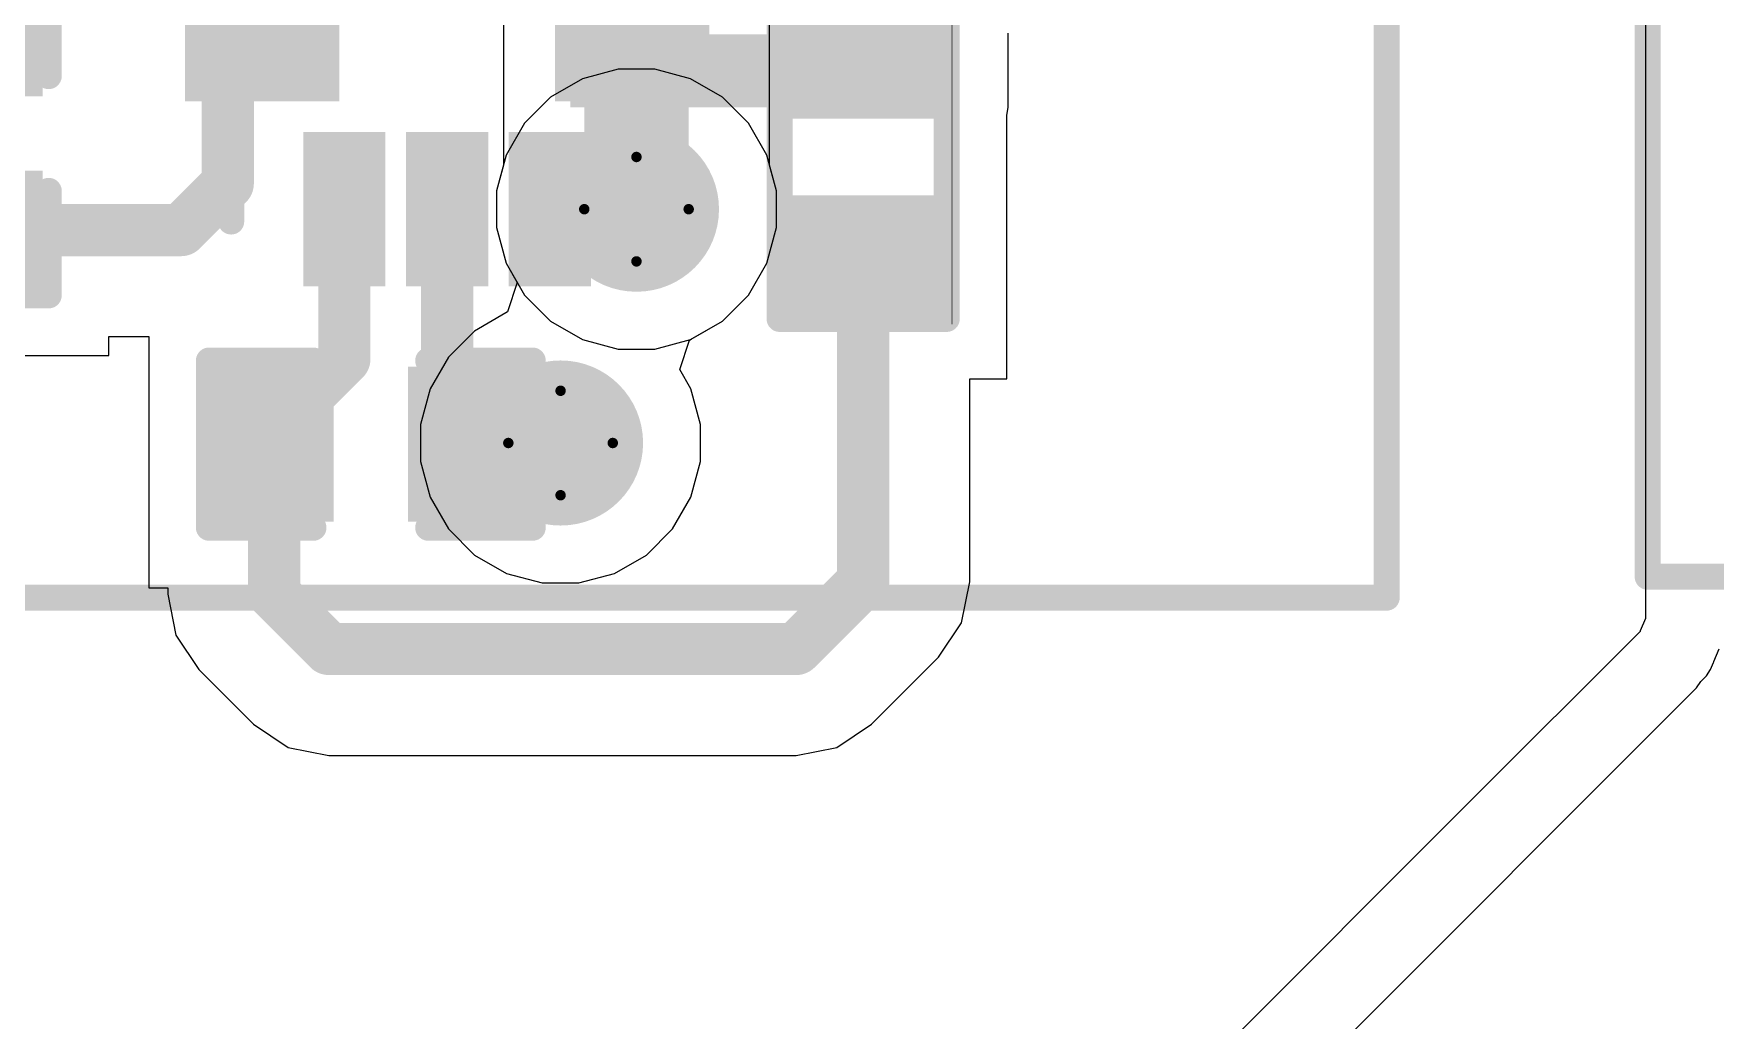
# Model space of a CAD drawing. Header units: inches. Extents: x -17.5 to 14.7, y -6.2 to 5.9.
# Drawn here: x 2.2808 to 2.603, y 2.709 to 2.898 of the extents above; entities that cross this region are included whole.
import ezdxf

# ---------------------------------------------------------------- set-up
doc = ezdxf.new("R2010")
doc.units = ezdxf.units.IN
doc.header["$MEASUREMENT"] = 0
for name, color, linetype in [('Bottom Layer', 5, 'Continuous'), ('Bottom Solder', 6, 'Continuous'), ('Drill Drawing', 1, 'Continuous'), ('Ground Layer', 76, 'Continuous'), ('Power Layer', 16, 'Continuous'), ('Top Layer', 1, 'Continuous'), ('Top Overlay', 2, 'Continuous'), ('Top Paste', 8, 'Continuous'), ('Top Solder', 216, 'Continuous'), ('Via Holes', 16, 'Continuous')]:
    doc.layers.add(name, color=color, linetype=linetype)

# ---------------------------------------------------------------- blocks, each defined once
blk = doc.blocks.new('12_VQFN_HR__3_2__81')
at = {"layer": 'Top Layer'}
for points in [[(-0.00492, 0.00049), (-0.00492, 0.07234), (0.00492, 0.07234), (0.00492, 0.00049)], [(-0.04724, 0.05463), (-0.02362, 0.05463), (-0.02362, 0.04478), (-0.04724, 0.04478)], [(0.02362, 0.05463), (0.04724, 0.05463), (0.04724, 0.04478), (0.02362, 0.04478)], [(-0.04724, 0.02904), (-0.02362, 0.02904), (-0.02362, 0.01919), (-0.04724, 0.01919)], [(0.02362, 0.02904), (0.04724, 0.02904), (0.04724, 0.01919), (0.02362, 0.01919)], [(-0.04724, 0.00344), (-0.02362, 0.00344), (-0.02362, -0.0064), (-0.04724, -0.0064)], [(0.02362, 0.00344), (0.04724, 0.00344), (0.04724, -0.0064), (0.02362, -0.0064)], [(-0.04724, -0.01624), (-0.02362, -0.01624), (-0.02362, -0.02608), (-0.04724, -0.02608)], [(0.02362, -0.01624), (0.04724, -0.01624), (0.04724, -0.02608), (0.02362, -0.02608)], [(-0.02461, -0.06152), (-0.02461, -0.03789), (-0.01476, -0.03789), (-0.01476, -0.06152)], [(-0.00492, -0.06152), (-0.00492, -0.03789), (0.00492, -0.03789), (0.00492, -0.06152)], [(0.01476, -0.06152), (0.01476, -0.03789), (0.02461, -0.03789), (0.02461, -0.06152)]]:
    blk.add_hatch(color=1, dxfattribs=at).paths.add_polyline_path(points)
at = {"layer": 'Top Paste'}
for points in [[(-0.00492, 0.00049), (-0.00492, 0.07234), (0.00492, 0.07234), (0.00492, 0.00049)], [(-0.04724, 0.05463), (-0.02362, 0.05463), (-0.02362, 0.04478), (-0.04724, 0.04478)], [(0.02362, 0.05463), (0.04724, 0.05463), (0.04724, 0.04478), (0.02362, 0.04478)], [(-0.04724, 0.02904), (-0.02362, 0.02904), (-0.02362, 0.01919), (-0.04724, 0.01919)], [(0.02362, 0.02904), (0.04724, 0.02904), (0.04724, 0.01919), (0.02362, 0.01919)], [(-0.04724, 0.00344), (-0.02362, 0.00344), (-0.02362, -0.0064), (-0.04724, -0.0064)], [(0.02362, 0.00344), (0.04724, 0.00344), (0.04724, -0.0064), (0.02362, -0.0064)], [(-0.04724, -0.01624), (-0.02362, -0.01624), (-0.02362, -0.02608), (-0.04724, -0.02608)], [(0.02362, -0.01624), (0.04724, -0.01624), (0.04724, -0.02608), (0.02362, -0.02608)], [(-0.02461, -0.06152), (-0.02461, -0.03789), (-0.01476, -0.03789), (-0.01476, -0.06152)], [(-0.00492, -0.06152), (-0.00492, -0.03789), (0.00492, -0.03789), (0.00492, -0.06152)], [(0.01476, -0.06152), (0.01476, -0.03789), (0.02461, -0.03789), (0.02461, -0.06152)]]:
    blk.add_hatch(color=8, dxfattribs=at).paths.add_polyline_path(points)
at = {"layer": 'Top Solder'}
for points in [[(-0.00787, -0.00246), (-0.00787, 0.0753), (0.00787, 0.0753), (0.00787, -0.00246)], [(-0.0502, 0.05758), (-0.02067, 0.05758), (-0.02067, 0.04183), (-0.0502, 0.04183)], [(0.02067, 0.05758), (0.0502, 0.05758), (0.0502, 0.04183), (0.02067, 0.04183)], [(-0.0502, 0.03199), (-0.02067, 0.03199), (-0.02067, 0.01624), (-0.0502, 0.01624)], [(0.02067, 0.03199), (0.0502, 0.03199), (0.0502, 0.01624), (0.02067, 0.01624)], [(-0.0502, 0.0064), (-0.02067, 0.0064), (-0.02067, -0.00935), (-0.0502, -0.00935)], [(0.02067, 0.0064), (0.0502, 0.0064), (0.0502, -0.00935), (0.02067, -0.00935)], [(-0.0502, -0.01329), (-0.02067, -0.01329), (-0.02067, -0.02904), (-0.0502, -0.02904)], [(0.02067, -0.01329), (0.0502, -0.01329), (0.0502, -0.02904), (0.02067, -0.02904)], [(-0.02756, -0.06447), (-0.02756, -0.03494), (-0.01181, -0.03494), (-0.01181, -0.06447)], [(-0.00787, -0.06447), (-0.00787, -0.03494), (0.00787, -0.03494), (0.00787, -0.06447)], [(0.01181, -0.06447), (0.01181, -0.03494), (0.02756, -0.03494), (0.02756, -0.06447)]]:
    blk.add_hatch(color=216, dxfattribs=at).paths.add_polyline_path(points)
at = {"layer": 'Top Overlay'}
for points in [[(-0.03737, 0.06606, 0.005, 0.005, 0), (-0.01494, 0.06606, 0.005, 0.005, 0)], [(0.01494, 0.06606, 0.005, 0.005, 0), (0.03737, 0.06606, 0.005, 0.005, 0)], [(-0.05812, 0.04461, 0.005, 0.005, 0), (-0.05812, 0.05461, 0.005, 0.005, 0)], [(-0.05812, 0.05461, 0.005, 0.005, 0), (-0.05312, 0.04961, 0.005, 0.005, 0)], [(-0.05812, 0.04461, 0.005, 0.005, 0), (-0.05312, 0.04961, 0.005, 0.005, 0)], [(-0.04137, -0.05206, 0.005, 0.005, 0), (-0.04137, -0.03363, 0.005, 0.005, 0)], [(0.04137, -0.05206, 0.005, 0.005, 0), (0.04137, -0.03363, 0.005, 0.005, 0)]]:
    blk.add_lwpolyline(points, format="xyseb", dxfattribs=at)
for points in [[(-0.03862, 0.06606, 0.0025, 0.0025, 1), (-0.03612, 0.06606, 0.0025, 0.0025, 1)], [(-0.01619, 0.06606, 0.0025, 0.0025, 1), (-0.01369, 0.06606, 0.0025, 0.0025, 1)], [(0.0137, 0.06606, 0.0025, 0.0025, 1), (0.0162, 0.06606, 0.0025, 0.0025, 1)], [(0.03612, 0.06606, 0.0025, 0.0025, 1), (0.03862, 0.06606, 0.0025, 0.0025, 1)], [(-0.05937, 0.05461, 0.0025, 0.0025, 1), (-0.05687, 0.05461, 0.0025, 0.0025, 1)], [(-0.05937, 0.05461, 0.0025, 0.0025, 1), (-0.05687, 0.05461, 0.0025, 0.0025, 1)], [(-0.05437, 0.04961, 0.0025, 0.0025, 1), (-0.05187, 0.04961, 0.0025, 0.0025, 1)], [(-0.05437, 0.04961, 0.0025, 0.0025, 1), (-0.05187, 0.04961, 0.0025, 0.0025, 1)], [(-0.05937, 0.04461, 0.0025, 0.0025, 1), (-0.05687, 0.04461, 0.0025, 0.0025, 1)], [(-0.05937, 0.04461, 0.0025, 0.0025, 1), (-0.05687, 0.04461, 0.0025, 0.0025, 1)], [(-0.04262, -0.03363, 0.0025, 0.0025, 1), (-0.04012, -0.03363, 0.0025, 0.0025, 1)], [(0.04012, -0.03363, 0.0025, 0.0025, 1), (0.04262, -0.03363, 0.0025, 0.0025, 1)], [(-0.04262, -0.05206, 0.0025, 0.0025, 1), (-0.04012, -0.05206, 0.0025, 0.0025, 1)], [(0.04012, -0.05206, 0.0025, 0.0025, 1), (0.04262, -0.05206, 0.0025, 0.0025, 1)]]:
    blk.add_lwpolyline(points, format="xyseb", close=True, dxfattribs=at)
blk = doc.blocks.new('R___0402_116')
at = {"layer": 'Top Layer'}
for points in [[(-0.0275, -0.0125), (-0.0275, 0.0125), (-0.0095, 0.0125), (-0.0095, -0.0125)], [(0.0095, -0.0125), (0.0095, 0.0125), (0.0275, 0.0125), (0.0275, -0.0125)]]:
    blk.add_hatch(color=1, dxfattribs=at).paths.add_polyline_path(points)
at = {"layer": 'Top Paste'}
for points in [[(-0.0275, -0.0125), (-0.0275, 0.0125), (-0.0095, 0.0125), (-0.0095, -0.0125)], [(0.0095, -0.0125), (0.0095, 0.0125), (0.0275, 0.0125), (0.0275, -0.0125)]]:
    blk.add_hatch(color=8, dxfattribs=at).paths.add_polyline_path(points)
at = {"layer": 'Top Solder'}
for points in [[(-0.02967, -0.01467), (-0.02967, 0.01467), (-0.00733, 0.01467), (-0.00733, -0.01467)], [(0.00733, -0.01467), (0.00733, 0.01467), (0.02967, 0.01467), (0.02967, -0.01467)]]:
    blk.add_hatch(color=216, dxfattribs=at).paths.add_polyline_path(points)
at = {"layer": 'Top Overlay'}
for points in [[(-0.031, 0.016, 0.005, 0.005, 0), (-0.031, -0.016, 0.005, 0.005, 0)], [(-0.031, 0.016, 0.005, 0.005, 0), (0.031, 0.016, 0.005, 0.005, 0)], [(0.031, 0.016, 0.005, 0.005, 0), (0.031, -0.016, 0.005, 0.005, 0)], [(-0.031, -0.016, 0.005, 0.005, 0), (0.031, -0.016, 0.005, 0.005, 0)], [(-0.032, -0.017, 0.000127, 0.000127, 0), (0.032, -0.017, 0.000127, 0.000127, 0)]]:
    blk.add_lwpolyline(points, format="xyseb", dxfattribs=at)
for points in [[(-0.03225, 0.016, 0.0025, 0.0025, 1), (-0.02975, 0.016, 0.0025, 0.0025, 1)], [(-0.03225, 0.016, 0.0025, 0.0025, 1), (-0.02975, 0.016, 0.0025, 0.0025, 1)], [(0.02975, 0.016, 0.0025, 0.0025, 1), (0.03225, 0.016, 0.0025, 0.0025, 1)], [(0.02975, 0.016, 0.0025, 0.0025, 1), (0.03225, 0.016, 0.0025, 0.0025, 1)], [(-0.03225, -0.016, 0.0025, 0.0025, 1), (-0.02975, -0.016, 0.0025, 0.0025, 1)], [(-0.03225, -0.016, 0.0025, 0.0025, 1), (-0.02975, -0.016, 0.0025, 0.0025, 1)], [(0.02975, -0.016, 0.0025, 0.0025, 1), (0.03225, -0.016, 0.0025, 0.0025, 1)], [(0.02975, -0.016, 0.0025, 0.0025, 1), (0.03225, -0.016, 0.0025, 0.0025, 1)], [(-0.03203, -0.017, 0.0000635, 0.0000635, 1), (-0.03197, -0.017, 0.0000635, 0.0000635, 1)], [(0.03197, -0.017, 0.0000635, 0.0000635, 1), (0.03203, -0.017, 0.0000635, 0.0000635, 1)]]:
    blk.add_lwpolyline(points, format="xyseb", close=True, dxfattribs=at)
blk = doc.blocks.new('C___0402_196')
at = {"layer": 'Top Layer'}
for points in [[(-0.0275, -0.0125), (-0.0275, 0.0125), (-0.0095, 0.0125), (-0.0095, -0.0125)], [(0.0095, -0.0125), (0.0095, 0.0125), (0.0275, 0.0125), (0.0275, -0.0125)]]:
    blk.add_hatch(color=1, dxfattribs=at).paths.add_polyline_path(points)
at = {"layer": 'Top Paste'}
for points in [[(-0.0275, -0.0125), (-0.0275, 0.0125), (-0.0095, 0.0125), (-0.0095, -0.0125)], [(0.0095, -0.0125), (0.0095, 0.0125), (0.0275, 0.0125), (0.0275, -0.0125)]]:
    blk.add_hatch(color=8, dxfattribs=at).paths.add_polyline_path(points)
at = {"layer": 'Top Solder'}
for points in [[(-0.02986, -0.01486), (-0.02986, 0.01486), (-0.00714, 0.01486), (-0.00714, -0.01486)], [(0.00714, -0.01486), (0.00714, 0.01486), (0.02986, 0.01486), (0.02986, -0.01486)]]:
    blk.add_hatch(color=216, dxfattribs=at).paths.add_polyline_path(points)
at = {"layer": 'Top Overlay'}
for points in [[(-0.011, 0.016, 0.005, 0.005, 0), (-0.031, 0.016, 0.005, 0.005, 0)], [(-0.031, 0.016, 0.005, 0.005, 0), (-0.031, -0.016, 0.005, 0.005, 0)], [(0.031, 0.016, 0.005, 0.005, 0), (0.011, 0.016, 0.005, 0.005, 0)], [(0.031, 0.016, 0.005, 0.005, 0), (0.031, -0.016, 0.005, 0.005, 0)], [(-0.011, -0.016, 0.005, 0.005, 0), (-0.031, -0.016, 0.005, 0.005, 0)], [(0.031, -0.016, 0.005, 0.005, 0), (0.011, -0.016, 0.005, 0.005, 0)]]:
    blk.add_lwpolyline(points, format="xyseb", dxfattribs=at)
for points in [[(-0.03225, 0.016, 0.0025, 0.0025, 1), (-0.02975, 0.016, 0.0025, 0.0025, 1)], [(-0.03225, 0.016, 0.0025, 0.0025, 1), (-0.02975, 0.016, 0.0025, 0.0025, 1)], [(-0.01225, 0.016, 0.0025, 0.0025, 1), (-0.00975, 0.016, 0.0025, 0.0025, 1)], [(0.00975, 0.016, 0.0025, 0.0025, 1), (0.01225, 0.016, 0.0025, 0.0025, 1)], [(0.02975, 0.016, 0.0025, 0.0025, 1), (0.03225, 0.016, 0.0025, 0.0025, 1)], [(0.02975, 0.016, 0.0025, 0.0025, 1), (0.03225, 0.016, 0.0025, 0.0025, 1)], [(-0.03225, -0.016, 0.0025, 0.0025, 1), (-0.02975, -0.016, 0.0025, 0.0025, 1)], [(-0.03225, -0.016, 0.0025, 0.0025, 1), (-0.02975, -0.016, 0.0025, 0.0025, 1)], [(-0.01225, -0.016, 0.0025, 0.0025, 1), (-0.00975, -0.016, 0.0025, 0.0025, 1)], [(0.00975, -0.016, 0.0025, 0.0025, 1), (0.01225, -0.016, 0.0025, 0.0025, 1)], [(0.02975, -0.016, 0.0025, 0.0025, 1), (0.03225, -0.016, 0.0025, 0.0025, 1)], [(0.02975, -0.016, 0.0025, 0.0025, 1), (0.03225, -0.016, 0.0025, 0.0025, 1)]]:
    blk.add_lwpolyline(points, format="xyseb", close=True, dxfattribs=at)
blk = doc.blocks.new('C___0402_204')
at = {"layer": 'Top Layer'}
for points in [[(-0.0275, -0.0125), (-0.0275, 0.0125), (-0.0095, 0.0125), (-0.0095, -0.0125)], [(0.0095, -0.0125), (0.0095, 0.0125), (0.0275, 0.0125), (0.0275, -0.0125)]]:
    blk.add_hatch(color=1, dxfattribs=at).paths.add_polyline_path(points)
at = {"layer": 'Top Paste'}
for points in [[(-0.0275, -0.0125), (-0.0275, 0.0125), (-0.0095, 0.0125), (-0.0095, -0.0125)], [(0.0095, -0.0125), (0.0095, 0.0125), (0.0275, 0.0125), (0.0275, -0.0125)]]:
    blk.add_hatch(color=8, dxfattribs=at).paths.add_polyline_path(points)
at = {"layer": 'Top Solder'}
for points in [[(-0.02986, -0.01486), (-0.02986, 0.01486), (-0.00714, 0.01486), (-0.00714, -0.01486)], [(0.00714, -0.01486), (0.00714, 0.01486), (0.02986, 0.01486), (0.02986, -0.01486)]]:
    blk.add_hatch(color=216, dxfattribs=at).paths.add_polyline_path(points)
at = {"layer": 'Top Overlay'}
for points in [[(-0.031, 0.016, 0.005, 0.005, 0), (-0.011, 0.016, 0.005, 0.005, 0)], [(-0.031, 0.016, 0.005, 0.005, 0), (-0.031, -0.016, 0.005, 0.005, 0)], [(0.011, 0.016, 0.005, 0.005, 0), (0.031, 0.016, 0.005, 0.005, 0)], [(0.031, 0.016, 0.005, 0.005, 0), (0.031, -0.016, 0.005, 0.005, 0)], [(-0.031, -0.016, 0.005, 0.005, 0), (-0.011, -0.016, 0.005, 0.005, 0)], [(0.011, -0.016, 0.005, 0.005, 0), (0.031, -0.016, 0.005, 0.005, 0)]]:
    blk.add_lwpolyline(points, format="xyseb", dxfattribs=at)
for points in [[(-0.03225, 0.016, 0.0025, 0.0025, 1), (-0.02975, 0.016, 0.0025, 0.0025, 1)], [(-0.03225, 0.016, 0.0025, 0.0025, 1), (-0.02975, 0.016, 0.0025, 0.0025, 1)], [(-0.01225, 0.016, 0.0025, 0.0025, 1), (-0.00975, 0.016, 0.0025, 0.0025, 1)], [(0.00975, 0.016, 0.0025, 0.0025, 1), (0.01225, 0.016, 0.0025, 0.0025, 1)], [(0.02975, 0.016, 0.0025, 0.0025, 1), (0.03225, 0.016, 0.0025, 0.0025, 1)], [(0.02975, 0.016, 0.0025, 0.0025, 1), (0.03225, 0.016, 0.0025, 0.0025, 1)], [(-0.03225, -0.016, 0.0025, 0.0025, 1), (-0.02975, -0.016, 0.0025, 0.0025, 1)], [(-0.03225, -0.016, 0.0025, 0.0025, 1), (-0.02975, -0.016, 0.0025, 0.0025, 1)], [(-0.01225, -0.016, 0.0025, 0.0025, 1), (-0.00975, -0.016, 0.0025, 0.0025, 1)], [(0.00975, -0.016, 0.0025, 0.0025, 1), (0.01225, -0.016, 0.0025, 0.0025, 1)], [(0.02975, -0.016, 0.0025, 0.0025, 1), (0.03225, -0.016, 0.0025, 0.0025, 1)], [(0.02975, -0.016, 0.0025, 0.0025, 1), (0.03225, -0.016, 0.0025, 0.0025, 1)]]:
    blk.add_lwpolyline(points, format="xyseb", close=True, dxfattribs=at)

msp = doc.modelspace()

# ---------------------------------------------------------------- hatches: boundary and pattern name
at = {"layer": 'Bottom Layer'}
h = msp.add_hatch(color=5, dxfattribs=at)
edge = h.paths.add_edge_path()
edge.add_arc((2.39631, 2.86439), 0.01181, 0, 360)
h = msp.add_hatch(color=5, dxfattribs=at)
edge = h.paths.add_edge_path()
edge.add_arc((2.38177, 2.81961), 0.01181, 0, 360)
at = {"layer": 'Bottom Solder'}
h = msp.add_hatch(color=6, dxfattribs=at)
edge = h.paths.add_edge_path()
edge.add_arc((2.39631, 2.86439), 0.01581, 0, 360)
h = msp.add_hatch(color=6, dxfattribs=at)
edge = h.paths.add_edge_path()
edge.add_arc((2.38177, 2.81961), 0.01581, 0, 360)
at = {"layer": 'Ground Layer'}
h = msp.add_hatch(color=76, dxfattribs=at)
edge = h.paths.add_edge_path()
edge.add_arc((2.39631, 2.86439), 0.01181, 0, 360)
h = msp.add_hatch(color=76, dxfattribs=at)
edge = h.paths.add_edge_path()
edge.add_arc((2.38177, 2.81961), 0.01181, 0, 360)
at = {"layer": 'Power Layer'}
h = msp.add_hatch(color=16, dxfattribs=at)
edge = h.paths.add_edge_path()
edge.add_arc((2.39631, 2.86439), 0.01181, 0, 360)
h = msp.add_hatch(color=16, dxfattribs=at)
edge = h.paths.add_edge_path()
edge.add_arc((2.38177, 2.81961), 0.01181, 0, 360)
at = {"layer": 'Top Layer'}
for points in [[(2.38367, 2.88389), (2.45223, 2.88389), (2.45223, 2.89786), (2.38367, 2.89786)], [(2.37973, 2.87619), (2.37973, 2.85259), (2.39631, 2.85259), (2.39631, 2.87619)], [(2.36393, 2.83141), (2.36393, 2.8078), (2.38177, 2.8078), (2.38177, 2.83141)]]:
    msp.add_hatch(color=1, dxfattribs=at).paths.add_polyline_path(points)
h = msp.add_hatch(color=1, dxfattribs=at)
edge = h.paths.add_edge_path()
edge.add_arc((2.39631, 2.86439), 0.01181, 0, 360)
h = msp.add_hatch(color=1, dxfattribs=at)
edge = h.paths.add_edge_path()
edge.add_arc((2.38177, 2.81961), 0.01181, 0, 360)
at = {"layer": 'Top Solder'}
h = msp.add_hatch(color=216, dxfattribs=at)
edge = h.paths.add_edge_path()
edge.add_arc((2.39631, 2.86439), 0.01581, 0, 360)
h = msp.add_hatch(color=216, dxfattribs=at)
edge = h.paths.add_edge_path()
edge.add_arc((2.38177, 2.81961), 0.01581, 0, 360)
at = {"layer": 'Via Holes'}
h = msp.add_hatch(color=7, dxfattribs=at)
edge = h.paths.add_edge_path()
edge.add_arc((2.39631, 2.86439), 0.00591, 0, 360)
h = msp.add_hatch(color=7, dxfattribs=at)
edge = h.paths.add_edge_path()
edge.add_arc((2.38177, 2.81961), 0.00591, 0, 360)

# ---------------------------------------------------------------- linework, layer by layer
at = {"layer": 'Bottom Layer'}
for p, q in [((2.38596, 2.88938), (2.37985, 2.88585)), ((2.39278, 2.8912), (2.38596, 2.88938)), ((2.39984, 2.8912), (2.39278, 2.8912)), ((2.40666, 2.88938), (2.39984, 2.8912)), ((2.41277, 2.88585), (2.40666, 2.88938)), ((2.37985, 2.88585), (2.37486, 2.88086)), ((2.41777, 2.88086), (2.41277, 2.88585)), ((2.37486, 2.88086), (2.37133, 2.87474)), ((2.4213, 2.87474), (2.41777, 2.88086)), ((2.37133, 2.87474), (2.3695, 2.86792)), ((2.42312, 2.86792), (2.4213, 2.87474)), ((2.3695, 2.86792), (2.3695, 2.86086)), ((2.42312, 2.86086), (2.42312, 2.86792)), ((2.3695, 2.86086), (2.37133, 2.85404)), ((2.4213, 2.85404), (2.42312, 2.86086)), ((2.37133, 2.85404), (2.37486, 2.84793)), ((2.41777, 2.84793), (2.4213, 2.85404)), ((2.37486, 2.84793), (2.37985, 2.84294)), ((2.41277, 2.84294), (2.41777, 2.84793)), ((2.37985, 2.84294), (2.38596, 2.83941)), ((2.40666, 2.83941), (2.41277, 2.84294)), ((2.38596, 2.83941), (2.39278, 2.83758)), ((2.39984, 2.83758), (2.40666, 2.83941)), ((2.39278, 2.83758), (2.39984, 2.83758))]:
    msp.add_line(p, q, dxfattribs=at)
at = {"layer": 'Drill Drawing'}
for points in [[(2.38631, 2.86439, 0.002, 0.002, 0), (2.39631, 2.87439, 0.002, 0.002, 0)], [(2.39631, 2.87439, 0.002, 0.002, 0), (2.40631, 2.86439, 0.002, 0.002, 0)], [(2.38631, 2.86439, 0.002, 0.002, 0), (2.39631, 2.85439, 0.002, 0.002, 0)], [(2.39631, 2.85439, 0.002, 0.002, 0), (2.40631, 2.86439, 0.002, 0.002, 0)], [(2.37177, 2.81961, 0.002, 0.002, 0), (2.38177, 2.82961, 0.002, 0.002, 0)], [(2.38177, 2.82961, 0.002, 0.002, 0), (2.39177, 2.81961, 0.002, 0.002, 0)], [(2.37177, 2.81961, 0.002, 0.002, 0), (2.38177, 2.80961, 0.002, 0.002, 0)], [(2.38177, 2.80961, 0.002, 0.002, 0), (2.39177, 2.81961, 0.002, 0.002, 0)]]:
    msp.add_lwpolyline(points, format="xyseb", dxfattribs=at)
for points in [[(2.39581, 2.87439, 0.001, 0.001, 1), (2.39681, 2.87439, 0.001, 0.001, 1)], [(2.39581, 2.87439, 0.001, 0.001, 1), (2.39681, 2.87439, 0.001, 0.001, 1)], [(2.38581, 2.86439, 0.001, 0.001, 1), (2.38681, 2.86439, 0.001, 0.001, 1)], [(2.38581, 2.86439, 0.001, 0.001, 1), (2.38681, 2.86439, 0.001, 0.001, 1)], [(2.40581, 2.86439, 0.001, 0.001, 1), (2.40681, 2.86439, 0.001, 0.001, 1)], [(2.40581, 2.86439, 0.001, 0.001, 1), (2.40681, 2.86439, 0.001, 0.001, 1)], [(2.39581, 2.85439, 0.001, 0.001, 1), (2.39681, 2.85439, 0.001, 0.001, 1)], [(2.39581, 2.85439, 0.001, 0.001, 1), (2.39681, 2.85439, 0.001, 0.001, 1)], [(2.38127, 2.82961, 0.001, 0.001, 1), (2.38227, 2.82961, 0.001, 0.001, 1)], [(2.38127, 2.82961, 0.001, 0.001, 1), (2.38227, 2.82961, 0.001, 0.001, 1)], [(2.37127, 2.81961, 0.001, 0.001, 1), (2.37227, 2.81961, 0.001, 0.001, 1)], [(2.37127, 2.81961, 0.001, 0.001, 1), (2.37227, 2.81961, 0.001, 0.001, 1)], [(2.39127, 2.81961, 0.001, 0.001, 1), (2.39227, 2.81961, 0.001, 0.001, 1)], [(2.39127, 2.81961, 0.001, 0.001, 1), (2.39227, 2.81961, 0.001, 0.001, 1)], [(2.38127, 2.80961, 0.001, 0.001, 1), (2.38227, 2.80961, 0.001, 0.001, 1)], [(2.38127, 2.80961, 0.001, 0.001, 1), (2.38227, 2.80961, 0.001, 0.001, 1)]]:
    msp.add_lwpolyline(points, format="xyseb", close=True, dxfattribs=at)
at = {"layer": 'Ground Layer'}
for p, q in [((2.38596, 2.88938), (2.37985, 2.88585)), ((2.39278, 2.8912), (2.38596, 2.88938)), ((2.39984, 2.8912), (2.39278, 2.8912)), ((2.40666, 2.88938), (2.39984, 2.8912)), ((2.41277, 2.88585), (2.40666, 2.88938)), ((2.37985, 2.88585), (2.37486, 2.88086)), ((2.41777, 2.88086), (2.41277, 2.88585)), ((2.37486, 2.88086), (2.37133, 2.87474)), ((2.4213, 2.87474), (2.41777, 2.88086)), ((2.37133, 2.87474), (2.3695, 2.86792)), ((2.42312, 2.86792), (2.4213, 2.87474)), ((2.3695, 2.86792), (2.3695, 2.86086)), ((2.42312, 2.86086), (2.42312, 2.86792)), ((2.3695, 2.86086), (2.37133, 2.85404)), ((2.4213, 2.85404), (2.42312, 2.86086)), ((2.37133, 2.85404), (2.37486, 2.84793)), ((2.41777, 2.84793), (2.4213, 2.85404)), ((2.37486, 2.84793), (2.37985, 2.84294)), ((2.41277, 2.84294), (2.41777, 2.84793)), ((2.37985, 2.84294), (2.38596, 2.83941)), ((2.40666, 2.83941), (2.41277, 2.84294)), ((2.38596, 2.83941), (2.39278, 2.83758)), ((2.39984, 2.83758), (2.40666, 2.83941)), ((2.39278, 2.83758), (2.39984, 2.83758))]:
    msp.add_line(p, q, dxfattribs=at)
at = {"layer": 'Power Layer'}
for p, q in [((2.37082, 3.23693), (2.37082, 2.87285)), ((2.58959, 3.23562), (2.58959, 2.7861)), ((2.4218, 2.87285), (2.4218, 2.97101)), ((2.37082, 2.87285), (2.3695, 2.86792)), ((2.42312, 2.86792), (2.4218, 2.87285)), ((2.3695, 2.86792), (2.3695, 2.86086)), ((2.42312, 2.86086), (2.42312, 2.86792)), ((2.3695, 2.86086), (2.37133, 2.85404)), ((2.4213, 2.85404), (2.42312, 2.86086)), ((2.37133, 2.85404), (2.37348, 2.85032)), ((2.41777, 2.84793), (2.4213, 2.85404)), ((2.37348, 2.85032), (2.3716, 2.84472)), ((2.41277, 2.84294), (2.41777, 2.84793)), ((2.37128, 2.84451), (2.3653, 2.84106)), ((2.3716, 2.84472), (2.37128, 2.84451)), ((2.3653, 2.84106), (2.36031, 2.83607)), ((2.4068, 2.83949), (2.41277, 2.84294)), ((2.4046, 2.83368), (2.40648, 2.83928)), ((2.40648, 2.83928), (2.4068, 2.83949)), ((2.36031, 2.83607), (2.35678, 2.82996)), ((2.40675, 2.82996), (2.4046, 2.83368)), ((2.35678, 2.82996), (2.35496, 2.82314)), ((2.40858, 2.82314), (2.40675, 2.82996)), ((2.35496, 2.82314), (2.35496, 2.81608)), ((2.40858, 2.81608), (2.40858, 2.82314)), ((2.35496, 2.81608), (2.35678, 2.80926)), ((2.40675, 2.80926), (2.40858, 2.81608)), ((2.35678, 2.80926), (2.36031, 2.80314)), ((2.40322, 2.80314), (2.40675, 2.80926)), ((2.36031, 2.80314), (2.3653, 2.79815)), ((2.39823, 2.79815), (2.40322, 2.80314)), ((2.3653, 2.79815), (2.37142, 2.79462)), ((2.39212, 2.79462), (2.39823, 2.79815)), ((2.37142, 2.79462), (2.37824, 2.7928)), ((2.37824, 2.7928), (2.3853, 2.7928)), ((2.3853, 2.7928), (2.39212, 2.79462)), ((2.58853, 2.78353), (2.55586, 2.75086)), ((2.58854, 2.78361), (2.58853, 2.78353)), ((2.58954, 2.78602), (2.58854, 2.78361)), ((2.58959, 2.7861), (2.58954, 2.78602)), ((2.60267, 2.77776), (2.60367, 2.78017)), ((2.60203, 2.77621), (2.60261, 2.7776)), ((2.60261, 2.7776), (2.60266, 2.77767)), ((2.60266, 2.77767), (2.60267, 2.77776)), ((2.59934, 2.77271), (2.60018, 2.77396)), ((2.60018, 2.77396), (2.60124, 2.77503)), ((2.60124, 2.77503), (2.60203, 2.77621)), ((2.47835, 2.65172), (2.59934, 2.77271)), ((2.55586, 2.75086), (2.46306, 2.65806))]:
    msp.add_line(p, q, dxfattribs=at)
msp.add_lwpolyline([(2.39631, 2.86439, 0.02, 0.02, 0), (2.39631, 3.23731, 0.02, 0.02, 0)], format="xyseb", dxfattribs=at)
msp.add_lwpolyline([(2.39131, 2.86439, 0.01, 0.01, 1), (2.40131, 2.86439, 0.01, 0.01, 1)], format="xyseb", close=True, dxfattribs=at)
at = {"layer": 'Top Layer'}
for p, q in [((2.46753, 2.89786), (2.46748, 2.8981)), ((2.46753, 2.88389), (2.46753, 2.89786)), ((2.46723, 2.88242), (2.46753, 2.88389)), ((2.46723, 2.83189), (2.46723, 2.88242)), ((2.29523, 2.83639), (2.29523, 2.84)), ((2.29523, 2.84), (2.30293, 2.84)), ((2.30293, 2.84), (2.30293, 2.79189)), ((2.24023, 2.83639), (2.29523, 2.83639)), ((2.46013, 2.79299), (2.46013, 2.83189)), ((2.46013, 2.83189), (2.46723, 2.83189)), ((2.45857, 2.78518), (2.46013, 2.79299)), ((2.30293, 2.79189), (2.30653, 2.79189)), ((2.30653, 2.79189), (2.30653, 2.79063)), ((2.30653, 2.79063), (2.30809, 2.78282)), ((2.45415, 2.77857), (2.45857, 2.78518)), ((2.30809, 2.78282), (2.31251, 2.77621)), ((2.44132, 2.76574), (2.45415, 2.77857)), ((2.31251, 2.77621), (2.32298, 2.76574)), ((2.32298, 2.76574), (2.32298, 2.76574)), ((2.32298, 2.76574), (2.32959, 2.76132)), ((2.43471, 2.76132), (2.44132, 2.76574)), ((2.32959, 2.76132), (2.3374, 2.75977)), ((2.4269, 2.75977), (2.43471, 2.76132)), ((2.3374, 2.75977), (2.3374, 2.75977)), ((2.3374, 2.75977), (2.4269, 2.75977))]:
    msp.add_line(p, q, dxfattribs=at)
for points in [[(2.27123, 2.89739, 0.01, 0.01, 0), (2.28646, 2.91262, 0.01, 0.01, 0)], [(2.31803, 2.89286, 0.01, 0.01, 0), (2.31811, 2.89294, 0.01, 0.01, 0)], [(2.31803, 2.8693, 0.01, 0.01, 0), (2.31803, 2.89286, 0.01, 0.01, 0)], [(2.31811, 2.89294, 0.01, 0.01, 0), (2.32462, 2.89294, 0.01, 0.01, 0)], [(2.30912, 2.86039, 0.01, 0.01, 0), (2.31803, 2.8693, 0.01, 0.01, 0)], [(2.34036, 2.8357, 0.01, 0.01, 0), (2.34036, 2.86439, 0.01, 0.01, 0)], [(2.36005, 2.82777, 0.01, 0.01, 0), (2.36005, 2.86439, 0.01, 0.01, 0)], [(2.37973, 2.86439, 0.01, 0.01, 0), (2.39631, 2.86439, 0.01, 0.01, 0)], [(2.26773, 2.86039, 0.01, 0.01, 0), (2.30912, 2.86039, 0.01, 0.01, 0)], [(2.43973, 2.79299, 0.01, 0.01, 0), (2.43973, 2.85589, 0.01, 0.01, 0)], [(2.33155, 2.82689, 0.01, 0.01, 0), (2.34036, 2.8357, 0.01, 0.01, 0)], [(2.32693, 2.82289, 0.01, 0.01, 0), (2.33093, 2.82689, 0.01, 0.01, 0)], [(2.33093, 2.82689, 0.01, 0.01, 0), (2.33155, 2.82689, 0.01, 0.01, 0)], [(2.36005, 2.82777, 0.01, 0.01, 0), (2.36493, 2.82289, 0.01, 0.01, 0)], [(2.32693, 2.81939, 0.01, 0.01, 0), (2.32693, 2.82289, 0.01, 0.01, 0)], [(2.36493, 2.81939, 0.01, 0.01, 0), (2.36493, 2.82289, 0.01, 0.01, 0)], [(2.32693, 2.79063, 0.01, 0.01, 0), (2.32693, 2.81939, 0.01, 0.01, 0)], [(2.4269, 2.78016, 0.01, 0.01, 0), (2.43973, 2.79299, 0.01, 0.01, 0)], [(2.32693, 2.79063, 0.01, 0.01, 0), (2.3374, 2.78016, 0.01, 0.01, 0)], [(2.3374, 2.78016, 0.01, 0.01, 0), (2.4269, 2.78016, 0.01, 0.01, 0)]]:
    msp.add_lwpolyline(points, format="xyseb", dxfattribs=at)
for points in [[(2.31553, 2.89286, 0.005, 0.005, 1), (2.32053, 2.89286, 0.005, 0.005, 1)], [(2.31553, 2.89286, 0.005, 0.005, 1), (2.32053, 2.89286, 0.005, 0.005, 1)], [(2.31561, 2.89294, 0.005, 0.005, 1), (2.32061, 2.89294, 0.005, 0.005, 1)], [(2.31561, 2.89294, 0.005, 0.005, 1), (2.32061, 2.89294, 0.005, 0.005, 1)], [(2.32212, 2.89294, 0.005, 0.005, 1), (2.32712, 2.89294, 0.005, 0.005, 1)], [(2.31553, 2.8693, 0.005, 0.005, 1), (2.32053, 2.8693, 0.005, 0.005, 1)], [(2.31553, 2.8693, 0.005, 0.005, 1), (2.32053, 2.8693, 0.005, 0.005, 1)], [(2.33786, 2.86439, 0.005, 0.005, 1), (2.34286, 2.86439, 0.005, 0.005, 1)], [(2.35755, 2.86439, 0.005, 0.005, 1), (2.36255, 2.86439, 0.005, 0.005, 1)], [(2.37723, 2.86439, 0.005, 0.005, 1), (2.38223, 2.86439, 0.005, 0.005, 1)], [(2.39381, 2.86439, 0.005, 0.005, 1), (2.39881, 2.86439, 0.005, 0.005, 1)], [(2.30662, 2.86039, 0.005, 0.005, 1), (2.31162, 2.86039, 0.005, 0.005, 1)], [(2.30662, 2.86039, 0.005, 0.005, 1), (2.31162, 2.86039, 0.005, 0.005, 1)], [(2.43723, 2.85589, 0.005, 0.005, 1), (2.44223, 2.85589, 0.005, 0.005, 1)], [(2.33786, 2.8357, 0.005, 0.005, 1), (2.34286, 2.8357, 0.005, 0.005, 1)], [(2.33786, 2.8357, 0.005, 0.005, 1), (2.34286, 2.8357, 0.005, 0.005, 1)], [(2.32843, 2.82689, 0.005, 0.005, 1), (2.33343, 2.82689, 0.005, 0.005, 1)], [(2.32843, 2.82689, 0.005, 0.005, 1), (2.33343, 2.82689, 0.005, 0.005, 1)], [(2.32905, 2.82689, 0.005, 0.005, 1), (2.33405, 2.82689, 0.005, 0.005, 1)], [(2.32905, 2.82689, 0.005, 0.005, 1), (2.33405, 2.82689, 0.005, 0.005, 1)], [(2.35755, 2.82777, 0.005, 0.005, 1), (2.36255, 2.82777, 0.005, 0.005, 1)], [(2.35755, 2.82777, 0.005, 0.005, 1), (2.36255, 2.82777, 0.005, 0.005, 1)], [(2.32443, 2.82289, 0.005, 0.005, 1), (2.32943, 2.82289, 0.005, 0.005, 1)], [(2.32443, 2.82289, 0.005, 0.005, 1), (2.32943, 2.82289, 0.005, 0.005, 1)], [(2.36243, 2.82289, 0.005, 0.005, 1), (2.36743, 2.82289, 0.005, 0.005, 1)], [(2.36243, 2.82289, 0.005, 0.005, 1), (2.36743, 2.82289, 0.005, 0.005, 1)], [(2.32443, 2.81939, 0.005, 0.005, 1), (2.32943, 2.81939, 0.005, 0.005, 1)], [(2.32443, 2.81939, 0.005, 0.005, 1), (2.32943, 2.81939, 0.005, 0.005, 1)], [(2.36243, 2.81939, 0.005, 0.005, 1), (2.36743, 2.81939, 0.005, 0.005, 1)], [(2.43723, 2.79299, 0.005, 0.005, 1), (2.44223, 2.79299, 0.005, 0.005, 1)], [(2.43723, 2.79299, 0.005, 0.005, 1), (2.44223, 2.79299, 0.005, 0.005, 1)], [(2.32443, 2.79063, 0.005, 0.005, 1), (2.32943, 2.79063, 0.005, 0.005, 1)], [(2.32443, 2.79063, 0.005, 0.005, 1), (2.32943, 2.79063, 0.005, 0.005, 1)], [(2.3349, 2.78016, 0.005, 0.005, 1), (2.3399, 2.78016, 0.005, 0.005, 1)], [(2.3349, 2.78016, 0.005, 0.005, 1), (2.3399, 2.78016, 0.005, 0.005, 1)], [(2.4244, 2.78016, 0.005, 0.005, 1), (2.4294, 2.78016, 0.005, 0.005, 1)], [(2.4244, 2.78016, 0.005, 0.005, 1), (2.4294, 2.78016, 0.005, 0.005, 1)]]:
    msp.add_lwpolyline(points, format="xyseb", close=True, dxfattribs=at)
at = {"layer": 'Top Overlay'}
for points in [[(2.54, 2.79, 0.005, 0.005, 0), (2.54, 3.03, 0.005, 0.005, 0)], [(2.59, 2.79399, 0.005, 0.005, 0), (2.59, 3.00714, 0.005, 0.005, 0)], [(2.59, 2.79399, 0.005, 0.005, 0), (2.86, 2.79399, 0.005, 0.005, 0)], [(2.175, 2.79, 0.005, 0.005, 0), (2.54, 2.79, 0.005, 0.005, 0)]]:
    msp.add_lwpolyline(points, format="xyseb", dxfattribs=at)
for points in [[(2.58875, 2.79399, 0.0025, 0.0025, 1), (2.59125, 2.79399, 0.0025, 0.0025, 1)], [(2.58875, 2.79399, 0.0025, 0.0025, 1), (2.59125, 2.79399, 0.0025, 0.0025, 1)], [(2.53875, 2.79, 0.0025, 0.0025, 1), (2.54125, 2.79, 0.0025, 0.0025, 1)], [(2.53875, 2.79, 0.0025, 0.0025, 1), (2.54125, 2.79, 0.0025, 0.0025, 1)]]:
    msp.add_lwpolyline(points, format="xyseb", close=True, dxfattribs=at)

# ---------------------------------------------------------------- block references
msp.add_blockref('12_VQFN_HR__3_2__81', (2.36005, 2.9141))
for name, p, rotation in [('C___0402_204', (2.26773, 2.87889), 90), ('R___0402_116', (2.43973, 2.87439), 90), ('C___0402_196', (2.34543, 2.81939), 180)]:
    msp.add_blockref(name, p, dxfattribs=dict(rotation=rotation))

doc.saveas('drawing.dxf')
